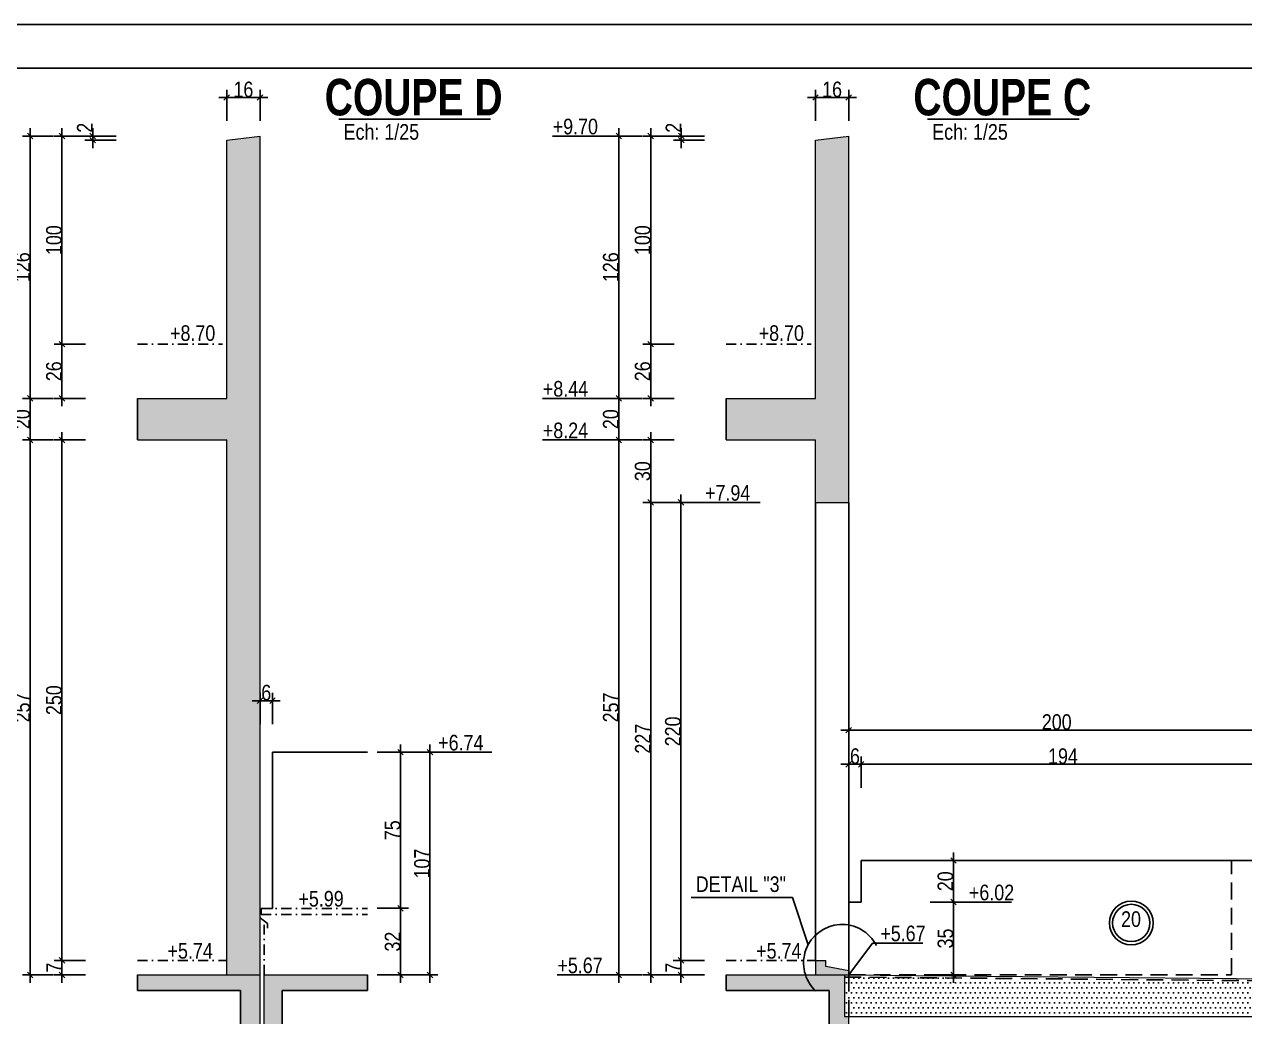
# Model space of a CAD drawing. Header units: centimetres. Extents: x -10252 to 0, y 2374 to 6574.
# Drawn here: x -5528 to -4355, y 5621 to 6574 of the extents above; entities that cross this region are included whole.
import ezdxf
from ezdxf.enums import TextEntityAlignment as Align

# ---------------------------------------------------------------- set-up
doc = ezdxf.new("R2010")
doc.units = ezdxf.units.CM
doc.header["$LTSCALE"] = 12.7
doc.header["$PDMODE"] = 1
doc.header["$PDSIZE"] = -2
doc.linetypes.add('CACHEX2', pattern=[19.05, 12.7, -6.35])
doc.linetypes.add('TIRETPTX2', pattern=[50.8, 25.4, -12.7, 0, -12.7])
for name, color, linetype in [('01_cote_gen', 4, 'Continuous'), ('01_linteaux', 2, 'Continuous'), ('01_murs_sup', 2, 'CACHEX2'), ('01_poch_BN', 9, 'Continuous'), ('01_texte', 230, 'Continuous'), ('AA_COTES', 2, 'Continuous')]:
    doc.layers.add(name, color=color, linetype=linetype)
doc.layers.add('01_murs_coup', color=5, linetype='Continuous', lineweight=60)
doc.styles.add('ARIAL NA', font='ARIALN.TTF')
doc.styles.add('impact', font='impact.ttf')
doc.styles.add('STYLE2', font='ARIALN.TTF')
doc.dimstyles.new('JB25', dxfattribs={"dimscale": 0.1, "dimtxt": 150, "dimasz": 15, "dimexe": 0.1, "dimexo": 0.1, "dimgap": 0.09, "dimtad": 1, "dimdec": 1, "dimlfac": 0.5, "dimdsep": 46, "dimtxsty": 'STYLE2', "dimblk1": 'BOND_G', "dimblk2": 'BOND_D', "dimsah": 1, "dimcen": 1.5, "dimdle": 0.01, "dimse1": 1, "dimse2": 1, "dimclrd": 4, "dimclre": 2, "dimclrt": 6, "dimazin": 2, "dimtfac": 2.333333, "dimtdec": 1, "dimtix": 1, "dimtmove": 2, "dimatfit": 3, "dimldrblk": 'BOND_G', "dimfxl": 1, "dimtolj": 1, "dimtzin": 0, "dimarcsym": 0})

# ---------------------------------------------------------------- blocks, each defined once
blk = doc.blocks.new('BOND_G')
at = {"layer": 'AA_COTES', "color": 0}
for p, q in [((0, -5), (0, 15)), ((5, 0), (-5, 0)), ((1.77, 1.77), (-1.77, -1.77))]:
    blk.add_line(p, q, dxfattribs=at)
blk = doc.blocks.new('BOND_D')
at = {"layer": 'AA_COTES', "color": 0}
for p, q in [((5, 0), (-5, 0)), ((-1.77, -1.77), (1.77, 1.77)), ((0, 5), (0, -15))]:
    blk.add_line(p, q, dxfattribs=at)
blk = doc.blocks.new('*D1655')
at = {"layer": '01_cote_gen', "color": 4, "lineweight": -2, "transparency": 16777216}
blk.add_line((-4734.1, 5895.8), (-4337.1, 5895.8), dxfattribs=at)
at = {"layer": 'Defpoints', "color": 0, "transparency": 16777216}
for p in [(-4335.6, 5895.8), (-4735.6, 5875.4), (-4335.6, 5851.1)]:
    blk.add_point(p, dxfattribs=at)
at = {"layer": '01_cote_gen', "color": 4, "lineweight": -2, "transparency": 16777216, "xscale": 1.5, "yscale": 1.5, "zscale": 1.5, "rotation": 180}
blk.add_blockref('BOND_G', (-4735.6, 5895.8), dxfattribs=at)
at = {"layer": '01_cote_gen', "color": 4, "lineweight": -2, "transparency": 16777216, "xscale": 1.5, "yscale": 1.5, "zscale": 1.5}
blk.add_blockref('BOND_D', (-4335.6, 5895.8), dxfattribs=at)
at = {"layer": '01_cote_gen', "color": 6, "transparency": 16777216, "insert": (-4535.6, 5903.5), "char_height": 15, "attachment_point": 5, "style": 'STYLE2'}
blk.add_mtext('\\A1;200', dxfattribs=at)
blk = doc.blocks.new('*D1713')
at = {"layer": '01_cote_gen', "color": 4, "lineweight": -2, "transparency": 16777216}
blk.add_line((-4956.6, 6176.1), (-4956.6, 6213.1), dxfattribs=at)
at = {"layer": 'Defpoints', "color": 0, "transparency": 16777216}
for p in [(-4956.6, 6214.6), (-4835.2, 6214.6), (-4835.2, 6174.6)]:
    blk.add_point(p, dxfattribs=at)
at = {"layer": '01_cote_gen', "color": 4, "lineweight": -2, "transparency": 16777216, "xscale": 1.5, "yscale": 1.5, "zscale": 1.5}
for name, p, rotation in [('BOND_D', (-4956.6, 6214.6), 90), ('BOND_G', (-4956.6, 6174.6), 270)]:
    blk.add_blockref(name, p, dxfattribs=dict(at, rotation=rotation))
at = {"layer": '01_cote_gen', "color": 6, "transparency": 16777216, "insert": (-4964.3, 6194.6), "char_height": 15, "attachment_point": 5, "rotation": 90, "style": 'STYLE2'}
blk.add_mtext('\\A1;20', dxfattribs=at)
blk = doc.blocks.new('*D1717')
at = {"layer": '01_cote_gen', "color": 4, "lineweight": -2, "transparency": 16777216}
blk.add_line((-4926, 6116.1), (-4926, 6173.1), dxfattribs=at)
at = {"layer": 'Defpoints', "color": 0, "transparency": 16777216}
for p in [(-4926, 6174.6), (-4789.1, 6174.6), (-4874.1, 6114.6)]:
    blk.add_point(p, dxfattribs=at)
at = {"layer": '01_cote_gen', "color": 4, "lineweight": -2, "transparency": 16777216, "xscale": 1.5, "yscale": 1.5, "zscale": 1.5}
for name, p, rotation in [('BOND_D', (-4926, 6174.6), 90), ('BOND_G', (-4926, 6114.6), 270)]:
    blk.add_blockref(name, p, dxfattribs=dict(at, rotation=rotation))
at = {"layer": '01_cote_gen', "color": 6, "transparency": 16777216, "insert": (-4933.7, 6144.6), "char_height": 15, "attachment_point": 5, "rotation": 90, "style": 'STYLE2'}
blk.add_mtext('\\A1;30', dxfattribs=at)
blk = doc.blocks.new('*D1714')
at = {"layer": '01_cote_gen', "color": 4, "lineweight": -2, "transparency": 16777216}
blk.add_line((-4926, 6216.1), (-4926, 6265.1), dxfattribs=at)
at = {"layer": 'Defpoints', "color": 0, "transparency": 16777216}
for p in [(-4926, 6266.6), (-4767, 6266.6), (-4767, 6214.6)]:
    blk.add_point(p, dxfattribs=at)
at = {"layer": '01_cote_gen', "color": 4, "lineweight": -2, "transparency": 16777216, "xscale": 1.5, "yscale": 1.5, "zscale": 1.5}
for name, p, rotation in [('BOND_D', (-4926, 6266.6), 90), ('BOND_G', (-4926, 6214.6), 270)]:
    blk.add_blockref(name, p, dxfattribs=dict(at, rotation=rotation))
at = {"layer": '01_cote_gen', "color": 6, "transparency": 16777216, "insert": (-4933.7, 6240.6), "char_height": 15, "attachment_point": 5, "rotation": 90, "style": 'STYLE2'}
blk.add_mtext('\\A1;26', dxfattribs=at)
blk = doc.blocks.new('*D1718')
at = {"layer": '01_cote_gen', "color": 4, "lineweight": -2, "ltscale": 2, "transparency": 16777216}
blk.add_line((-4926, 6268.1), (-4926, 6465.1), dxfattribs=at)
at = {"layer": 'Defpoints', "color": 0, "ltscale": 2, "transparency": 16777216}
for p in [(-4926, 6466.6), (-4714.1, 6466.6), (-4819.8, 6266.6)]:
    blk.add_point(p, dxfattribs=at)
at = {"layer": '01_cote_gen', "color": 4, "lineweight": -2, "ltscale": 2, "transparency": 16777216, "xscale": 1.5, "yscale": 1.5, "zscale": 1.5}
for name, p, rotation in [('BOND_D', (-4926, 6466.6), 90), ('BOND_G', (-4926, 6266.6), 270)]:
    blk.add_blockref(name, p, dxfattribs=dict(at, rotation=rotation))
at = {"layer": '01_cote_gen', "color": 6, "ltscale": 2, "transparency": 16777216, "insert": (-4933.7, 6366.6), "char_height": 15, "attachment_point": 5, "rotation": 90, "style": 'STYLE2'}
blk.add_mtext('\\A1;100', dxfattribs=at)
blk = doc.blocks.new('*D1715')
at = {"layer": '01_cote_gen', "color": 4, "lineweight": -2, "ltscale": 2, "transparency": 16777216}
blk.add_line((-4956.6, 6216.1), (-4956.6, 6465.1), dxfattribs=at)
at = {"layer": 'Defpoints', "color": 0, "ltscale": 2, "transparency": 16777216}
for p in [(-4956.6, 6466.6), (-4714.1, 6466.6), (-4746.1, 6214.6)]:
    blk.add_point(p, dxfattribs=at)
at = {"layer": '01_cote_gen', "color": 4, "lineweight": -2, "ltscale": 2, "transparency": 16777216, "xscale": 1.5, "yscale": 1.5, "zscale": 1.5}
for name, p, rotation in [('BOND_D', (-4956.6, 6466.6), 90), ('BOND_G', (-4956.6, 6214.6), 270)]:
    blk.add_blockref(name, p, dxfattribs=dict(at, rotation=rotation))
at = {"layer": '01_cote_gen', "color": 6, "ltscale": 2, "transparency": 16777216, "insert": (-4964.3, 6340.6), "char_height": 15, "attachment_point": 5, "rotation": 90, "style": 'STYLE2'}
blk.add_mtext('\\A1;126', dxfattribs=at)
blk = doc.blocks.new('*D1716')
at = {"layer": '01_cote_gen', "color": 4, "lineweight": -2, "ltscale": 2, "transparency": 16777216}
blk.add_line((-4896.6, 6464.1), (-4896.6, 6465.1), dxfattribs=at)
at = {"layer": 'Defpoints', "color": 0, "ltscale": 2, "transparency": 16777216}
for p in [(-4896.6, 6466.6), (-4714.1, 6466.6), (-4746.1, 6462.6)]:
    blk.add_point(p, dxfattribs=at)
at = {"layer": '01_cote_gen', "color": 4, "lineweight": -2, "ltscale": 2, "transparency": 16777216, "xscale": 1.5, "yscale": 1.5, "zscale": 1.5}
for name, p, rotation in [('BOND_D', (-4896.6, 6466.6), 90), ('BOND_G', (-4896.6, 6462.6), 270)]:
    blk.add_blockref(name, p, dxfattribs=dict(at, rotation=rotation))
at = {"layer": '01_cote_gen', "color": 6, "ltscale": 2, "transparency": 16777216, "insert": (-4904.1, 6474.6), "char_height": 15, "attachment_point": 5, "rotation": 90, "style": 'STYLE2'}
blk.add_mtext('\\A1;2', dxfattribs=at)
blk = doc.blocks.new('*D1711')
at = {"layer": '01_cote_gen', "color": 4, "lineweight": -2, "transparency": 16777216}
blk.add_line((-4926, 5662.1), (-4926, 6113.1), dxfattribs=at)
at = {"layer": 'Defpoints', "color": 0, "transparency": 16777216}
for p in [(-4926, 6114.6), (-4874.1, 6114.6), (-4874.1, 5660.6)]:
    blk.add_point(p, dxfattribs=at)
at = {"layer": '01_cote_gen', "color": 4, "lineweight": -2, "transparency": 16777216, "xscale": 1.5, "yscale": 1.5, "zscale": 1.5}
for name, p, rotation in [('BOND_D', (-4926, 6114.6), 90), ('BOND_G', (-4926, 5660.6), 270)]:
    blk.add_blockref(name, p, dxfattribs=dict(at, rotation=rotation))
at = {"layer": '01_cote_gen', "color": 6, "transparency": 16777216, "insert": (-4933.6, 5887.6), "char_height": 15, "attachment_point": 5, "rotation": 90, "style": 'STYLE2'}
blk.add_mtext('\\A1;227', dxfattribs=at)
blk = doc.blocks.new('*D1712')
at = {"layer": '01_cote_gen', "color": 4, "lineweight": -2, "transparency": 16777216}
blk.add_line((-4956.6, 5662.1), (-4956.6, 6173.1), dxfattribs=at)
at = {"layer": 'Defpoints', "color": 0, "transparency": 16777216}
for p in [(-4956.6, 6174.6), (-4903.5, 6174.6), (-4874.1, 5660.6)]:
    blk.add_point(p, dxfattribs=at)
at = {"layer": '01_cote_gen', "color": 4, "lineweight": -2, "transparency": 16777216, "xscale": 1.5, "yscale": 1.5, "zscale": 1.5}
for name, p, rotation in [('BOND_D', (-4956.6, 6174.6), 90), ('BOND_G', (-4956.6, 5660.6), 270)]:
    blk.add_blockref(name, p, dxfattribs=dict(at, rotation=rotation))
at = {"layer": '01_cote_gen', "color": 6, "transparency": 16777216, "insert": (-4964.3, 5917.6), "char_height": 15, "attachment_point": 5, "rotation": 90, "style": 'STYLE2'}
blk.add_mtext('\\A1;257', dxfattribs=at)
blk = doc.blocks.new('*D1719')
at = {"layer": '01_cote_gen', "color": 4, "lineweight": -2, "ltscale": 2, "transparency": 16777216}
blk.add_line((-4896.9, 5676.1), (-4896.9, 6113.1), dxfattribs=at)
at = {"layer": 'Defpoints', "color": 0, "ltscale": 2, "transparency": 16777216}
for p in [(-4903.5, 6114.6), (-4896.9, 6114.6), (-4832, 5674.6)]:
    blk.add_point(p, dxfattribs=at)
at = {"layer": '01_cote_gen', "color": 4, "lineweight": -2, "ltscale": 2, "transparency": 16777216, "xscale": 1.5, "yscale": 1.5, "zscale": 1.5}
for name, p, rotation in [('BOND_D', (-4896.9, 6114.6), 90), ('BOND_G', (-4896.9, 5674.6), 270)]:
    blk.add_blockref(name, p, dxfattribs=dict(at, rotation=rotation))
at = {"layer": '01_cote_gen', "color": 6, "ltscale": 2, "transparency": 16777216, "insert": (-4904.6, 5894.6), "char_height": 15, "attachment_point": 5, "rotation": 90, "style": 'STYLE2'}
blk.add_mtext('\\A1;220', dxfattribs=at)
blk = doc.blocks.new('*D1720')
at = {"layer": '01_cote_gen', "color": 4, "lineweight": -2, "ltscale": 2, "transparency": 16777216}
blk.add_line((-4896.9, 5662.1), (-4896.9, 5673.1), dxfattribs=at)
at = {"layer": 'Defpoints', "color": 0, "ltscale": 2, "transparency": 16777216}
for p in [(-4896.9, 5674.6), (-4874.1, 5674.6), (-4874.1, 5660.6)]:
    blk.add_point(p, dxfattribs=at)
at = {"layer": '01_cote_gen', "color": 4, "lineweight": -2, "ltscale": 2, "transparency": 16777216, "xscale": 1.5, "yscale": 1.5, "zscale": 1.5}
for name, p, rotation in [('BOND_D', (-4896.9, 5674.6), 90), ('BOND_G', (-4896.9, 5660.6), 270)]:
    blk.add_blockref(name, p, dxfattribs=dict(at, rotation=rotation))
at = {"layer": '01_cote_gen', "color": 6, "ltscale": 2, "transparency": 16777216, "insert": (-4904.5, 5667.6), "char_height": 15, "attachment_point": 5, "rotation": 90, "style": 'STYLE2'}
blk.add_mtext('\\A1;7', dxfattribs=at)
blk = doc.blocks.new('*D1723')
at = {"layer": '01_cote_gen', "color": 4, "lineweight": -2, "ltscale": 2, "transparency": 16777216}
blk.add_line((-4734.1, 5863), (-4725.1, 5863), dxfattribs=at)
at = {"layer": 'Defpoints', "color": 0, "ltscale": 2, "transparency": 16777216}
for p in [(-4735.6, 5862.5), (-4723.6, 5863), (-4723.6, 5770.6)]:
    blk.add_point(p, dxfattribs=at)
at = {"layer": '01_cote_gen', "color": 4, "lineweight": -2, "ltscale": 2, "transparency": 16777216, "xscale": 1.5, "yscale": 1.5, "zscale": 1.5, "rotation": 180}
blk.add_blockref('BOND_G', (-4735.6, 5863), dxfattribs=at)
at = {"layer": '01_cote_gen', "color": 4, "lineweight": -2, "ltscale": 2, "transparency": 16777216, "xscale": 1.5, "yscale": 1.5, "zscale": 1.5}
blk.add_blockref('BOND_D', (-4723.6, 5863), dxfattribs=at)
at = {"layer": '01_cote_gen', "color": 6, "ltscale": 2, "transparency": 16777216, "insert": (-4729.6, 5870.7), "char_height": 15, "attachment_point": 5, "style": 'STYLE2'}
blk.add_mtext('\\A1;6', dxfattribs=at)
blk = doc.blocks.new('*D1724')
at = {"layer": '01_cote_gen', "color": 4, "lineweight": -2, "ltscale": 2, "transparency": 16777216}
blk.add_line((-4722.1, 5863), (-4337.1, 5863), dxfattribs=at)
at = {"layer": 'Defpoints', "color": 0, "ltscale": 2, "transparency": 16777216}
for p in [(-4335.6, 5870.7), (-4335.6, 5863), (-4723.6, 5837.8)]:
    blk.add_point(p, dxfattribs=at)
at = {"layer": '01_cote_gen', "color": 4, "lineweight": -2, "ltscale": 2, "transparency": 16777216, "xscale": 1.5, "yscale": 1.5, "zscale": 1.5, "rotation": 180}
blk.add_blockref('BOND_G', (-4723.6, 5863), dxfattribs=at)
at = {"layer": '01_cote_gen', "color": 4, "lineweight": -2, "ltscale": 2, "transparency": 16777216, "xscale": 1.5, "yscale": 1.5, "zscale": 1.5}
blk.add_blockref('BOND_D', (-4335.6, 5863), dxfattribs=at)
at = {"layer": '01_cote_gen', "color": 6, "ltscale": 2, "transparency": 16777216, "insert": (-4529.6, 5870.7), "char_height": 15, "attachment_point": 5, "style": 'STYLE2'}
blk.add_mtext('\\A1;194', dxfattribs=at)
blk = doc.blocks.new('*D1725')
at = {"layer": '01_cote_gen', "color": 4, "lineweight": -2, "ltscale": 2, "transparency": 16777216}
blk.add_line((-4634.9, 5769.1), (-4634.9, 5732.1), dxfattribs=at)
at = {"layer": 'Defpoints', "color": 0, "ltscale": 2, "transparency": 16777216}
for p in [(-4723.6, 5770.6), (-4723.6, 5730.6), (-4634.9, 5730.6)]:
    blk.add_point(p, dxfattribs=at)
at = {"layer": '01_cote_gen', "color": 4, "lineweight": -2, "ltscale": 2, "transparency": 16777216, "xscale": 1.5, "yscale": 1.5, "zscale": 1.5}
for name, p, rotation in [('BOND_G', (-4634.9, 5770.6), 90), ('BOND_D', (-4634.9, 5730.6), 270)]:
    blk.add_blockref(name, p, dxfattribs=dict(at, rotation=rotation))
at = {"layer": '01_cote_gen', "color": 6, "ltscale": 2, "transparency": 16777216, "insert": (-4642.6, 5750.6), "char_height": 15, "attachment_point": 5, "rotation": 90, "style": 'STYLE2'}
blk.add_mtext('\\A1;20', dxfattribs=at)
blk = doc.blocks.new('*D1726')
at = {"layer": '01_cote_gen', "color": 4, "lineweight": -2, "ltscale": 2, "transparency": 16777216}
blk.add_line((-4634.9, 5729.1), (-4634.9, 5662.1), dxfattribs=at)
at = {"layer": 'Defpoints', "color": 0, "ltscale": 2, "transparency": 16777216}
for p in [(-4649.9, 5730.6), (-4645.9, 5660.6), (-4634.9, 5660.6)]:
    blk.add_point(p, dxfattribs=at)
at = {"layer": '01_cote_gen', "color": 4, "lineweight": -2, "ltscale": 2, "transparency": 16777216, "xscale": 1.5, "yscale": 1.5, "zscale": 1.5}
for name, p, rotation in [('BOND_G', (-4634.9, 5730.6), 90), ('BOND_D', (-4634.9, 5660.6), 270)]:
    blk.add_blockref(name, p, dxfattribs=dict(at, rotation=rotation))
at = {"layer": '01_cote_gen', "color": 6, "ltscale": 2, "transparency": 16777216, "insert": (-4642.6, 5695.6), "char_height": 15, "attachment_point": 5, "rotation": 90, "style": 'STYLE2'}
blk.add_mtext('\\A1;35', dxfattribs=at)
blk = doc.blocks.new('*D1747')
at = {"layer": '01_cote_gen', "color": 4, "lineweight": -2, "ltscale": 2, "transparency": 16777216}
blk.add_line((-4766.1, 6503.6), (-4737.1, 6503.6), dxfattribs=at)
at = {"layer": 'Defpoints', "color": 0, "ltscale": 2, "transparency": 16777216}
for p in [(-4735.6, 6503.6), (-4735.6, 6466.6), (-4767.6, 6462.6)]:
    blk.add_point(p, dxfattribs=at)
at = {"layer": '01_cote_gen', "color": 4, "lineweight": -2, "ltscale": 2, "transparency": 16777216, "xscale": 1.5, "yscale": 1.5, "zscale": 1.5, "rotation": 180}
blk.add_blockref('BOND_G', (-4767.6, 6503.6), dxfattribs=at)
at = {"layer": '01_cote_gen', "color": 4, "lineweight": -2, "ltscale": 2, "transparency": 16777216, "xscale": 1.5, "yscale": 1.5, "zscale": 1.5}
blk.add_blockref('BOND_D', (-4735.6, 6503.6), dxfattribs=at)
at = {"layer": '01_cote_gen', "color": 6, "ltscale": 2, "transparency": 16777216, "insert": (-4751.6, 6511.3), "char_height": 15, "attachment_point": 5, "style": 'STYLE2'}
blk.add_mtext('\\A1;16', dxfattribs=at)
blk = doc.blocks.new('*D2090')
at = {"layer": '01_cote_gen', "color": 4, "lineweight": -2, "transparency": 16777216}
blk.add_line((-5522.6, 6176.1), (-5522.6, 6213.1), dxfattribs=at)
at = {"layer": 'Defpoints', "color": 0, "transparency": 16777216}
for p in [(-5522.6, 6214.6), (-5401.1, 6214.6), (-5401.1, 6174.6)]:
    blk.add_point(p, dxfattribs=at)
at = {"layer": '01_cote_gen', "color": 4, "lineweight": -2, "transparency": 16777216, "xscale": 1.5, "yscale": 1.5, "zscale": 1.5}
for name, p, rotation in [('BOND_D', (-5522.6, 6214.6), 90), ('BOND_G', (-5522.6, 6174.6), 270)]:
    blk.add_blockref(name, p, dxfattribs=dict(at, rotation=rotation))
at = {"layer": '01_cote_gen', "color": 6, "transparency": 16777216, "insert": (-5530.2, 6194.6), "char_height": 15, "attachment_point": 5, "rotation": 90, "style": 'STYLE2'}
blk.add_mtext('\\A1;20', dxfattribs=at)
blk = doc.blocks.new('*D2091')
at = {"layer": '01_cote_gen', "color": 4, "lineweight": -2, "transparency": 16777216}
blk.add_line((-5492, 6216.1), (-5492, 6265.1), dxfattribs=at)
at = {"layer": 'Defpoints', "color": 0, "transparency": 16777216}
for p in [(-5492, 6266.6), (-5333, 6266.6), (-5333, 6214.6)]:
    blk.add_point(p, dxfattribs=at)
at = {"layer": '01_cote_gen', "color": 4, "lineweight": -2, "transparency": 16777216, "xscale": 1.5, "yscale": 1.5, "zscale": 1.5}
for name, p, rotation in [('BOND_D', (-5492, 6266.6), 90), ('BOND_G', (-5492, 6214.6), 270)]:
    blk.add_blockref(name, p, dxfattribs=dict(at, rotation=rotation))
at = {"layer": '01_cote_gen', "color": 6, "transparency": 16777216, "insert": (-5499.7, 6240.6), "char_height": 15, "attachment_point": 5, "rotation": 90, "style": 'STYLE2'}
blk.add_mtext('\\A1;26', dxfattribs=at)
blk = doc.blocks.new('*D2092')
at = {"layer": '01_cote_gen', "color": 4, "lineweight": -2, "ltscale": 2, "transparency": 16777216}
blk.add_line((-5492, 6268.1), (-5492, 6465.1), dxfattribs=at)
at = {"layer": 'Defpoints', "color": 0, "ltscale": 2, "transparency": 16777216}
for p in [(-5492, 6466.6), (-5280.1, 6466.6), (-5385.7, 6266.6)]:
    blk.add_point(p, dxfattribs=at)
at = {"layer": '01_cote_gen', "color": 4, "lineweight": -2, "ltscale": 2, "transparency": 16777216, "xscale": 1.5, "yscale": 1.5, "zscale": 1.5}
for name, p, rotation in [('BOND_D', (-5492, 6466.6), 90), ('BOND_G', (-5492, 6266.6), 270)]:
    blk.add_blockref(name, p, dxfattribs=dict(at, rotation=rotation))
at = {"layer": '01_cote_gen', "color": 6, "ltscale": 2, "transparency": 16777216, "insert": (-5499.7, 6366.6), "char_height": 15, "attachment_point": 5, "rotation": 90, "style": 'STYLE2'}
blk.add_mtext('\\A1;100', dxfattribs=at)
blk = doc.blocks.new('*D2093')
at = {"layer": '01_cote_gen', "color": 4, "lineweight": -2, "ltscale": 2, "transparency": 16777216}
blk.add_line((-5522.6, 6216.1), (-5522.6, 6465.1), dxfattribs=at)
at = {"layer": 'Defpoints', "color": 0, "ltscale": 2, "transparency": 16777216}
for p in [(-5522.6, 6466.6), (-5280.1, 6466.6), (-5312.1, 6214.6)]:
    blk.add_point(p, dxfattribs=at)
at = {"layer": '01_cote_gen', "color": 4, "lineweight": -2, "ltscale": 2, "transparency": 16777216, "xscale": 1.5, "yscale": 1.5, "zscale": 1.5}
for name, p, rotation in [('BOND_D', (-5522.6, 6466.6), 90), ('BOND_G', (-5522.6, 6214.6), 270)]:
    blk.add_blockref(name, p, dxfattribs=dict(at, rotation=rotation))
at = {"layer": '01_cote_gen', "color": 6, "ltscale": 2, "transparency": 16777216, "insert": (-5530.2, 6340.6), "char_height": 15, "attachment_point": 5, "rotation": 90, "style": 'STYLE2'}
blk.add_mtext('\\A1;126', dxfattribs=at)
blk = doc.blocks.new('*D2094')
at = {"layer": '01_cote_gen', "color": 4, "lineweight": -2, "ltscale": 2, "transparency": 16777216}
blk.add_line((-5462.5, 6464.1), (-5462.5, 6465.1), dxfattribs=at)
at = {"layer": 'Defpoints', "color": 0, "ltscale": 2, "transparency": 16777216}
for p in [(-5462.5, 6466.6), (-5280.1, 6466.6), (-5312.1, 6462.6)]:
    blk.add_point(p, dxfattribs=at)
at = {"layer": '01_cote_gen', "color": 4, "lineweight": -2, "ltscale": 2, "transparency": 16777216, "xscale": 1.5, "yscale": 1.5, "zscale": 1.5}
for name, p, rotation in [('BOND_D', (-5462.5, 6466.6), 90), ('BOND_G', (-5462.5, 6462.6), 270)]:
    blk.add_blockref(name, p, dxfattribs=dict(at, rotation=rotation))
at = {"layer": '01_cote_gen', "color": 6, "ltscale": 2, "transparency": 16777216, "insert": (-5470.1, 6474.6), "char_height": 15, "attachment_point": 5, "rotation": 90, "style": 'STYLE2'}
blk.add_mtext('\\A1;2', dxfattribs=at)
blk = doc.blocks.new('*D2095')
at = {"layer": '01_cote_gen', "color": 4, "lineweight": -2, "transparency": 16777216}
blk.add_line((-5522.6, 5662.1), (-5522.6, 6173.1), dxfattribs=at)
at = {"layer": 'Defpoints', "color": 0, "transparency": 16777216}
for p in [(-5522.6, 6174.6), (-5469.5, 6174.6), (-5440, 5660.6)]:
    blk.add_point(p, dxfattribs=at)
at = {"layer": '01_cote_gen', "color": 4, "lineweight": -2, "transparency": 16777216, "xscale": 1.5, "yscale": 1.5, "zscale": 1.5}
for name, p, rotation in [('BOND_D', (-5522.6, 6174.6), 90), ('BOND_G', (-5522.6, 5660.6), 270)]:
    blk.add_blockref(name, p, dxfattribs=dict(at, rotation=rotation))
at = {"layer": '01_cote_gen', "color": 6, "transparency": 16777216, "insert": (-5530.2, 5917.6), "char_height": 15, "attachment_point": 5, "rotation": 90, "style": 'STYLE2'}
blk.add_mtext('\\A1;257', dxfattribs=at)
blk = doc.blocks.new('*D2096')
at = {"layer": '01_cote_gen', "color": 4, "lineweight": -2, "ltscale": 2, "transparency": 16777216}
blk.add_line((-5492, 5662.1), (-5492, 5673.1), dxfattribs=at)
at = {"layer": 'Defpoints', "color": 0, "ltscale": 2, "transparency": 16777216}
for p in [(-5492, 5674.6), (-5469.1, 5674.6), (-5469.1, 5660.6)]:
    blk.add_point(p, dxfattribs=at)
at = {"layer": '01_cote_gen', "color": 4, "lineweight": -2, "ltscale": 2, "transparency": 16777216, "xscale": 1.5, "yscale": 1.5, "zscale": 1.5}
for name, p, rotation in [('BOND_D', (-5492, 5674.6), 90), ('BOND_G', (-5492, 5660.6), 270)]:
    blk.add_blockref(name, p, dxfattribs=dict(at, rotation=rotation))
at = {"layer": '01_cote_gen', "color": 6, "ltscale": 2, "transparency": 16777216, "insert": (-5499.5, 5667.6), "char_height": 15, "attachment_point": 5, "rotation": 90, "style": 'STYLE2'}
blk.add_mtext('\\A1;7', dxfattribs=at)
blk = doc.blocks.new('*D2109')
at = {"layer": '01_cote_gen', "color": 4, "lineweight": -2, "ltscale": 2, "transparency": 16777216}
blk.add_line((-5492, 5676.1), (-5492, 6173.1), dxfattribs=at)
at = {"layer": 'Defpoints', "color": 0, "ltscale": 2, "transparency": 16777216}
for p in [(-5492, 6174.6), (-5419.4, 6174.6), (-5419.4, 5674.6)]:
    blk.add_point(p, dxfattribs=at)
at = {"layer": '01_cote_gen', "color": 4, "lineweight": -2, "ltscale": 2, "transparency": 16777216, "xscale": 1.5, "yscale": 1.5, "zscale": 1.5}
for name, p, rotation in [('BOND_D', (-5492, 6174.6), 90), ('BOND_G', (-5492, 5674.6), 270)]:
    blk.add_blockref(name, p, dxfattribs=dict(at, rotation=rotation))
at = {"layer": '01_cote_gen', "color": 6, "ltscale": 2, "transparency": 16777216, "insert": (-5499.7, 5924.6), "char_height": 15, "attachment_point": 5, "rotation": 90, "style": 'STYLE2'}
blk.add_mtext('\\A1;250', dxfattribs=at)
blk = doc.blocks.new('*D2113')
at = {"layer": '01_cote_gen', "color": 4, "lineweight": -2, "ltscale": 2, "transparency": 16777216}
blk.add_line((-5138.2, 5873.1), (-5138.2, 5662.1), dxfattribs=at)
at = {"layer": 'Defpoints', "color": 0, "ltscale": 2, "transparency": 16777216}
for p in [(-5198.3, 5874.6), (-5198.3, 5660.6), (-5138.2, 5660.6)]:
    blk.add_point(p, dxfattribs=at)
at = {"layer": '01_cote_gen', "color": 4, "lineweight": -2, "ltscale": 2, "transparency": 16777216, "xscale": 1.5, "yscale": 1.5, "zscale": 1.5}
for name, p, rotation in [('BOND_G', (-5138.2, 5874.6), 90), ('BOND_D', (-5138.2, 5660.6), 270)]:
    blk.add_blockref(name, p, dxfattribs=dict(at, rotation=rotation))
at = {"layer": '01_cote_gen', "color": 6, "ltscale": 2, "transparency": 16777216, "insert": (-5145.8, 5767.6), "char_height": 15, "attachment_point": 5, "rotation": 90, "style": 'STYLE2'}
blk.add_mtext('\\A1;107', dxfattribs=at)
blk = doc.blocks.new('*D2114')
at = {"layer": '01_cote_gen', "color": 4, "lineweight": -2, "ltscale": 2, "transparency": 16777216}
blk.add_line((-5166.5, 5873.1), (-5166.5, 5726.1), dxfattribs=at)
at = {"layer": 'Defpoints', "color": 0, "ltscale": 2, "transparency": 16777216}
for p in [(-5198.3, 5874.6), (-5198.3, 5724.6), (-5166.5, 5724.6)]:
    blk.add_point(p, dxfattribs=at)
at = {"layer": '01_cote_gen', "color": 4, "lineweight": -2, "ltscale": 2, "transparency": 16777216, "xscale": 1.5, "yscale": 1.5, "zscale": 1.5}
for name, p, rotation in [('BOND_G', (-5166.5, 5874.6), 90), ('BOND_D', (-5166.5, 5724.6), 270)]:
    blk.add_blockref(name, p, dxfattribs=dict(at, rotation=rotation))
at = {"layer": '01_cote_gen', "color": 6, "ltscale": 2, "transparency": 16777216, "insert": (-5174.1, 5799.6), "char_height": 15, "attachment_point": 5, "rotation": 90, "style": 'STYLE2'}
blk.add_mtext('\\A1;75', dxfattribs=at)
blk = doc.blocks.new('*D2115')
at = {"layer": '01_cote_gen', "color": 4, "lineweight": -2, "ltscale": 2, "transparency": 16777216}
blk.add_line((-5166.5, 5723.1), (-5166.5, 5662.1), dxfattribs=at)
at = {"layer": 'Defpoints', "color": 0, "ltscale": 2, "transparency": 16777216}
for p in [(-5154.7, 5724.6), (-5198.3, 5660.6), (-5166.5, 5660.6)]:
    blk.add_point(p, dxfattribs=at)
at = {"layer": '01_cote_gen', "color": 4, "lineweight": -2, "ltscale": 2, "transparency": 16777216, "xscale": 1.5, "yscale": 1.5, "zscale": 1.5}
for name, p, rotation in [('BOND_G', (-5166.5, 5724.6), 90), ('BOND_D', (-5166.5, 5660.6), 270)]:
    blk.add_blockref(name, p, dxfattribs=dict(at, rotation=rotation))
at = {"layer": '01_cote_gen', "color": 6, "ltscale": 2, "transparency": 16777216, "insert": (-5174.1, 5692.6), "char_height": 15, "attachment_point": 5, "rotation": 90, "style": 'STYLE2'}
blk.add_mtext('\\A1;32', dxfattribs=at)
blk = doc.blocks.new('*D2116')
at = {"layer": '01_cote_gen', "color": 4, "lineweight": -2, "ltscale": 2, "transparency": 16777216}
blk.add_line((-5300.1, 5924.1), (-5291.1, 5924.1), dxfattribs=at)
at = {"layer": 'Defpoints', "color": 0, "ltscale": 2, "transparency": 16777216}
for p in [(-5289.6, 5924.1), (-5301.6, 5910.1), (-5289.6, 5874.6)]:
    blk.add_point(p, dxfattribs=at)
at = {"layer": '01_cote_gen', "color": 4, "lineweight": -2, "ltscale": 2, "transparency": 16777216, "xscale": 1.5, "yscale": 1.5, "zscale": 1.5, "rotation": 180}
blk.add_blockref('BOND_G', (-5301.6, 5924.1), dxfattribs=at)
at = {"layer": '01_cote_gen', "color": 4, "lineweight": -2, "ltscale": 2, "transparency": 16777216, "xscale": 1.5, "yscale": 1.5, "zscale": 1.5}
blk.add_blockref('BOND_D', (-5289.6, 5924.1), dxfattribs=at)
at = {"layer": '01_cote_gen', "color": 6, "ltscale": 2, "transparency": 16777216, "insert": (-5295.6, 5931.8), "char_height": 15, "attachment_point": 5, "style": 'STYLE2'}
blk.add_mtext('\\A1;6', dxfattribs=at)
blk = doc.blocks.new('*D2108')
at = {"layer": '01_cote_gen', "color": 4, "lineweight": -2, "ltscale": 2, "transparency": 16777216}
blk.add_line((-5332.1, 6503.6), (-5303.1, 6503.6), dxfattribs=at)
at = {"layer": 'Defpoints', "color": 0, "ltscale": 2, "transparency": 16777216}
for p in [(-5301.6, 6503.6), (-5301.6, 6466.6), (-5333.6, 6462.6)]:
    blk.add_point(p, dxfattribs=at)
at = {"layer": '01_cote_gen', "color": 4, "lineweight": -2, "ltscale": 2, "transparency": 16777216, "xscale": 1.5, "yscale": 1.5, "zscale": 1.5, "rotation": 180}
blk.add_blockref('BOND_G', (-5333.6, 6503.6), dxfattribs=at)
at = {"layer": '01_cote_gen', "color": 4, "lineweight": -2, "ltscale": 2, "transparency": 16777216, "xscale": 1.5, "yscale": 1.5, "zscale": 1.5}
blk.add_blockref('BOND_D', (-5301.6, 6503.6), dxfattribs=at)
at = {"layer": '01_cote_gen', "color": 6, "ltscale": 2, "transparency": 16777216, "insert": (-5317.6, 6511.3), "char_height": 15, "attachment_point": 5, "style": 'STYLE2'}
blk.add_mtext('\\A1;16', dxfattribs=at)

msp = doc.modelspace()

# ---------------------------------------------------------------- hatches: boundary and pattern name
at = {"layer": '01_linteaux', "ltscale": 0.1}
h = msp.add_hatch(dxfattribs=at)
h.set_pattern_fill('DOTS', color=256, scale=3)
h.set_pattern_definition([(0, (-27709.6306, 39309.4456), (2.38125, 4.7625), [0, -4.7625])])
h.paths.add_polyline_path([(-4409.05, 5655.61), (-4739.62, 5658.59), (-4739.62, 5620.59), (-4409.96, 5620.59, -0.0508495), (-4411.55, 5636.15, -0.0638988)])
h.paths.add_polyline_path([(-4307.62, 5654.59), (-4327.62, 5654.88), (-4409.05, 5655.61, 0.0638988), (-4411.55, 5636.15, 0.0508495), (-4409.96, 5620.59), (-4317.62, 5620.59, -0.4142136), (-4313.62, 5624.59), (-4313.62, 5620.59), (-4307.62, 5620.59)])
at = {"layer": '01_poch_BN', "ltscale": 2}
h = msp.add_hatch(color=256, dxfattribs=at)
h.dxf.hatch_style = 1
h.paths.add_polyline_path([(-5301.58, 6466.59), (-5333.58, 6462.59), (-5333.58, 6214.59), (-5419.45, 6214.59), (-5419.45, 6174.59), (-5333.58, 6174.59), (-5333.58, 5660.59), (-5301.58, 5660.59)])
h.paths.add_polyline_path([(-5301.58, 5660.59), (-5333.58, 5660.59), (-5419.45, 5660.59), (-5419.45, 5645.5), (-5320.41, 5645.5), (-5320.41, 5609.57), (-5301.58, 5609.57)])
h.paths.add_polyline_path([(-5198.32, 5660.59), (-5297.58, 5660.59), (-5297.58, 5609.57), (-5280.17, 5609.57), (-5280.17, 5645.5), (-5198.32, 5645.5)])
h = msp.add_hatch(color=256, dxfattribs=at)
h.dxf.hatch_style = 1
h.paths.add_polyline_path([(-4739.62, 5660.59), (-4853.49, 5660.59), (-4853.49, 5645.5), (-4754.45, 5645.5), (-4754.45, 5590.5), (-4735.62, 5590.5), (-4735.62, 5620.59), (-4739.62, 5620.59)])
h.paths.add_polyline_path([(-4735.62, 6466.59), (-4767.62, 6462.59), (-4767.62, 6214.59), (-4853.49, 6214.59), (-4853.49, 6174.59), (-4767.62, 6174.59), (-4767.62, 6114.59), (-4735.62, 6114.59)])
at = {"layer": '01_poch_BN'}
h = msp.add_hatch(color=256, dxfattribs=at)
h.dxf.hatch_style = 1
h.paths.add_polyline_path([(-4757.62, 5668.59), (-4757.62, 5674.59), (-4767.62, 5674.59), (-4767.62, 5660.59), (-4735.62, 5660.59), (-4735.62, 5664.59)])

# ---------------------------------------------------------------- linework, layer by layer
at = {"layer": '01_cote_gen'}
for p, q in [((-2167.41, 6573.88), (-10252.01, 6573.88)), ((-4735.62, 5664.59), (-4735.62, 5660.59))]:
    msp.add_line(p, q, dxfattribs=at)
at = {"layer": '01_linteaux', "linetype": 'TIRETPTX2', "ltscale": 0.03}
for p, q in [((-5419.45, 6266.59), (-5337.58, 6266.59)), ((-4853.49, 6266.59), (-4771.62, 6266.59)), ((-5301.58, 5715.4), (-5294.41, 5710.03)), ((-5300.63, 5718.59), (-5300.63, 5724.59)), ((-5300.63, 5724.59), (-5198.32, 5724.59)), ((-5300.63, 5718.59), (-5198.32, 5718.59)), ((-5297.58, 5660.59), (-5297.58, 5708.78)), ((-5294.41, 5710.03), (-5294.41, 5705.59)), ((-5419.45, 5674.59), (-5333.58, 5674.59)), ((-4853.49, 5674.59), (-4767.62, 5674.59))]:
    msp.add_line(p, q, dxfattribs=at)
at = {"layer": '01_linteaux'}
for p, q in [((-4767.62, 5674.59), (-4767.62, 6114.59)), ((-4735.62, 5664.59), (-4735.62, 6114.59)), ((-5289.58, 5874.59), (-5198.32, 5874.59)), ((-5289.58, 5724.59), (-5289.58, 5874.59)), ((-4723.62, 5770.59), (-4335.62, 5770.59)), ((-4723.62, 5730.59), (-4723.62, 5770.59)), ((-4735.62, 5730.59), (-4723.62, 5730.59)), ((-5297.58, 5724.59), (-5289.58, 5724.59))]:
    msp.add_line(p, q, dxfattribs=at)
at = {"layer": '01_murs_coup', "linetype": 'Continuous', "lineweight": 5}
for p, q in [((-5333.58, 6462.59), (-5301.58, 6466.59)), ((-5301.58, 5660.59), (-5301.58, 6466.59)), ((-4767.62, 6462.59), (-4735.62, 6466.59)), ((-4735.62, 6114.59), (-4735.62, 6466.59)), ((-5333.58, 6214.59), (-5333.58, 6462.59)), ((-4767.62, 6214.59), (-4767.62, 6462.59)), ((-5419.45, 6214.59), (-5333.58, 6214.59)), ((-4853.49, 6214.59), (-4767.62, 6214.59)), ((-5419.45, 6174.59), (-5333.58, 6174.59)), ((-5333.58, 5660.59), (-5333.58, 6174.59)), ((-4853.49, 6174.59), (-4767.62, 6174.59)), ((-4767.62, 6114.59), (-4767.62, 6174.59)), ((-4767.62, 6114.59), (-4735.62, 6114.59)), ((-4767.62, 5674.59), (-4757.62, 5674.59)), ((-4767.62, 5674.59), (-4767.62, 5660.59)), ((-4757.62, 5668.59), (-4757.62, 5674.59)), ((-4735.62, 5664.59), (-4757.62, 5668.59)), ((-5419.45, 5660.59), (-5301.58, 5660.59)), ((-5301.58, 5609.57), (-5301.58, 5660.59)), ((-5297.58, 5609.57), (-5297.58, 5660.59)), ((-5297.58, 5660.59), (-5198.32, 5660.59)), ((-4853.49, 5660.59), (-4735.62, 5660.59)), ((-4735.62, 5664.59), (-4735.62, 5660.59)), ((-4735.62, 5590.5), (-4735.62, 5620.59))]:
    msp.add_line(p, q, dxfattribs=at)
at = {"layer": '01_murs_coup', "linetype": 'Continuous', "lineweight": 0}
for p, q in [((-4739.62, 5660.59), (-4739.62, 5620.59)), ((-4739.62, 5660.59), (-4327.62, 5656.88)), ((-4739.62, 5620.59), (-4317.62, 5620.59))]:
    msp.add_line(p, q, dxfattribs=at)
at = {"layer": '01_murs_sup', "ltscale": 0.1}
for p, q in [((-4367.62, 5660.59), (-4367.62, 5770.59)), ((-4739.62, 5658.59), (-4327.62, 5654.88)), ((-4735.62, 5660.59), (-4367.62, 5660.59)), ((-4735.62, 5620.59), (-4735.62, 5660.55))]:
    msp.add_line(p, q, dxfattribs=at)
at = {"layer": '01_poch_BN'}
for p, q in [((-5419.45, 6214.59), (-5419.45, 6174.59)), ((-4853.49, 6214.59), (-4853.49, 6174.59)), ((-5419.45, 5660.59), (-5419.45, 5645.5)), ((-5198.32, 5645.5), (-5198.32, 5660.59)), ((-4853.49, 5660.59), (-4853.49, 5645.5)), ((-5419.45, 5645.5), (-5320.41, 5645.5)), ((-5320.41, 5645.5), (-5320.41, 5609.57)), ((-5280.17, 5645.5), (-5198.32, 5645.5)), ((-5280.17, 5609.57), (-5280.17, 5645.5)), ((-4853.49, 5645.5), (-4754.45, 5645.5)), ((-4754.45, 5645.5), (-4754.45, 5590.5))]:
    msp.add_line(p, q, dxfattribs=at)
at = {"layer": '01_texte'}
for p, q in [((-10202.01, 6531.69), (-2217.41, 6531.69)), ((-5225.71, 6482.91), (-5080.11, 6482.91)), ((-4659.75, 6482.91), (-4514.15, 6482.91)), ((-4964.12, 6466.59), (-5020.55, 6466.59)), ((-4964.12, 6214.59), (-5030.05, 6214.59)), ((-4964.12, 6174.59), (-5030.05, 6174.59)), ((-4820.76, 6114.59), (-4874.07, 6114.59)), ((-5078.74, 5874.59), (-5130.67, 5874.59)), ((-4789.5, 5735), (-4887, 5735)), ((-4774.7, 5689.41), (-4789.5, 5735)), ((-4579.18, 5730.59), (-4627.45, 5730.59)), ((-4712.63, 5691.24), (-4735.62, 5660.55)), ((-4664.36, 5691.24), (-4712.63, 5691.24)), ((-4964.12, 5660.59), (-5016.05, 5660.59))]:
    msp.add_line(p, q, dxfattribs=at)
for radius in [21.03, 17.92, 17.92]:
    msp.add_circle((-4463.95, 5710.55), radius, dxfattribs=at)
msp.add_arc((-4741.97, 5672.09), 37.03, 26.81304, 226.76155, dxfattribs=at)

# ---------------------------------------------------------------- texts
at = {"layer": '01_texte', "style": 'impact'}
for s, p in [('COUPE D', (-5153.9, 6504.01)), ('COUPE C', (-4587.94, 6504.01))]:
    msp.add_text(s, height=35, dxfattribs=at).set_placement(p, align=Align.MIDDLE)
at = {"layer": '01_texte'}
for s, style, p in [('Ech: 1/25', 'STYLE2', (-5221.23, 6463.13)), ('+9.70', 'ARIAL NA', (-5020.17, 6468.28)), ('Ech: 1/25', 'STYLE2', (-4655.27, 6463.13)), ('+8.70', 'ARIAL NA', (-5388.1, 6269.78)), ('+8.70', 'ARIAL NA', (-4822.14, 6269.78)), ('+8.44', 'ARIAL NA', (-5029.67, 6216.28)), ('+8.24', 'ARIAL NA', (-5029.67, 6176.28)), ('+7.94', 'ARIAL NA', (-4873.68, 6116.28)), ('+6.74', 'ARIAL NA', (-5130.28, 5876.28)), ('DETAIL "3"', 'ARIAL NA', (-4882.62, 5740.32)), ('+5.99', 'ARIAL NA', (-5264.64, 5726.28)), ('+6.02', 'ARIAL NA', (-4620.02, 5732.32)), ('20', 'ARIAL NA', (-4473.72, 5706.72)), ('+5.67', 'ARIAL NA', (-4705.2, 5692.97)), ('+5.74', 'ARIAL NA', (-5390.51, 5676.28)), ('+5.74', 'ARIAL NA', (-4824.55, 5676.28)), ('+5.67', 'ARIAL NA', (-5015.67, 5662.28))]:
    msp.add_text(s, height=15, dxfattribs=dict(at, style=style)).set_placement(p)

# ---------------------------------------------------------------- dimensions: what is measured, and where the dimension line sits
at = {"layer": '01_cote_gen', "ltscale": 2}
for base, p1, p2, picture, middle in [((-5301.58, 6503.62), (-5333.58, 6462.59), (-5301.58, 6466.59), '*D2108', (-5317.58, 6511.28)), ((-4735.62, 6503.62), (-4767.62, 6462.59), (-4735.62, 6466.59), '*D1747', (-4751.62, 6511.28)), ((-5289.58, 5924.12), (-5301.58, 5910.12), (-5289.58, 5874.59), '*D2116', (-5295.58, 5931.79)), ((-4723.62, 5863), (-4735.62, 5862.5), (-4723.62, 5770.59), '*D1723', (-4729.62, 5870.67)), ((-4335.62, 5863), (-4723.62, 5837.85), (-4335.62, 5870.65), '*D1724', (-4529.62, 5870.67))]:
    dim = msp.add_linear_dim(base=base, p1=p1, p2=p2, dimstyle='JB25', dxfattribs=at)
    dim.commit()
    dim.dimension.update_dxf_attribs({"geometry": picture, "text_midpoint": middle})
for base, p1, p2, picture, middle in [((-5462.53, 6466.59), (-5312.08, 6462.59), (-5280.08, 6466.59), '*D2094', (-5470.07, 6474.59)), ((-4896.57, 6466.59), (-4746.12, 6462.59), (-4714.12, 6466.59), '*D1716', (-4904.11, 6474.59))]:
    dim = msp.add_linear_dim(base=base, p1=p1, p2=p2, angle=90, dimstyle='JB25', dxfattribs=at)
    dim.commit()
    dim.dimension.update_dxf_attribs({"geometry": picture, "text_midpoint": middle, "dimtype": 160})
for base, p1, p2, picture, middle in [((-5522.58, 6466.59), (-5312.08, 6214.59), (-5280.08, 6466.59), '*D2093', (-5530.25, 6340.59)), ((-5491.99, 6466.59), (-5385.72, 6266.59), (-5280.08, 6466.59), '*D2092', (-5499.66, 6366.59)), ((-4956.62, 6466.59), (-4746.12, 6214.59), (-4714.12, 6466.59), '*D1715', (-4964.29, 6340.59)), ((-4926.03, 6466.59), (-4819.76, 6266.59), (-4714.12, 6466.59), '*D1718', (-4933.7, 6366.59)), ((-5491.99, 6174.59), (-5419.45, 5674.59), (-5419.45, 6174.59), '*D2109', (-5499.66, 5924.59)), ((-4896.95, 6114.59), (-4831.99, 5674.59), (-4903.53, 6114.59), '*D1719', (-4904.62, 5894.59)), ((-5138.17, 5660.59), (-5198.32, 5874.59), (-5198.32, 5660.59), '*D2113', (-5145.84, 5767.59)), ((-5166.46, 5724.59), (-5198.32, 5874.59), (-5198.32, 5724.59), '*D2114', (-5174.09, 5799.59)), ((-4634.95, 5730.59), (-4723.62, 5770.59), (-4723.62, 5730.59), '*D1725', (-4642.62, 5750.59)), ((-4634.95, 5660.59), (-4649.95, 5730.59), (-4645.95, 5660.59), '*D1726', (-4642.62, 5695.59)), ((-5166.46, 5660.59), (-5154.67, 5724.59), (-5198.32, 5660.59), '*D2115', (-5174.13, 5692.59)), ((-5491.99, 5674.59), (-5469.11, 5660.59), (-5469.11, 5674.59), '*D2096', (-5499.5, 5667.59)), ((-4896.95, 5674.59), (-4874.07, 5660.59), (-4874.07, 5674.59), '*D1720', (-4904.46, 5667.59))]:
    dim = msp.add_linear_dim(base=base, p1=p1, p2=p2, angle=90, dimstyle='JB25', dxfattribs=at)
    dim.commit()
    dim.dimension.update_dxf_attribs({"geometry": picture, "text_midpoint": middle})
at = {"layer": '01_cote_gen'}
for base, p1, p2, picture, middle in [((-5491.99, 6266.59), (-5332.96, 6214.59), (-5332.96, 6266.59), '*D2091', (-5499.66, 6240.59)), ((-4926.03, 6266.59), (-4767, 6214.59), (-4767, 6266.59), '*D1714', (-4933.7, 6240.59)), ((-5522.58, 6214.59), (-5401.13, 6174.59), (-5401.13, 6214.59), '*D2090', (-5530.25, 6194.59)), ((-4956.62, 6214.59), (-4835.17, 6174.59), (-4835.17, 6214.59), '*D1713', (-4964.29, 6194.59)), ((-5522.58, 6174.59), (-5440.03, 5660.59), (-5469.49, 6174.59), '*D2095', (-5530.25, 5917.59)), ((-4956.62, 6174.59), (-4874.07, 5660.59), (-4903.53, 6174.59), '*D1712', (-4964.29, 5917.59)), ((-4926.03, 6174.59), (-4874.07, 6114.59), (-4789.06, 6174.59), '*D1717', (-4933.7, 6144.59)), ((-4926.03, 6114.59), (-4874.07, 5660.59), (-4874.07, 6114.59), '*D1711', (-4933.57, 5887.59))]:
    dim = msp.add_linear_dim(base=base, p1=p1, p2=p2, angle=90, dimstyle='JB25', dxfattribs=at)
    dim.commit()
    dim.dimension.update_dxf_attribs({"geometry": picture, "text_midpoint": middle})
dim = msp.add_linear_dim(base=(-4335.62, 5895.8), p1=(-4735.62, 5875.41), p2=(-4335.62, 5851.09), dimstyle='JB25', dxfattribs=at)
dim.commit()
dim.dimension.update_dxf_attribs({"geometry": '*D1655', "text_midpoint": (-4535.62, 5903.47)})

doc.saveas('drawing.dxf')
